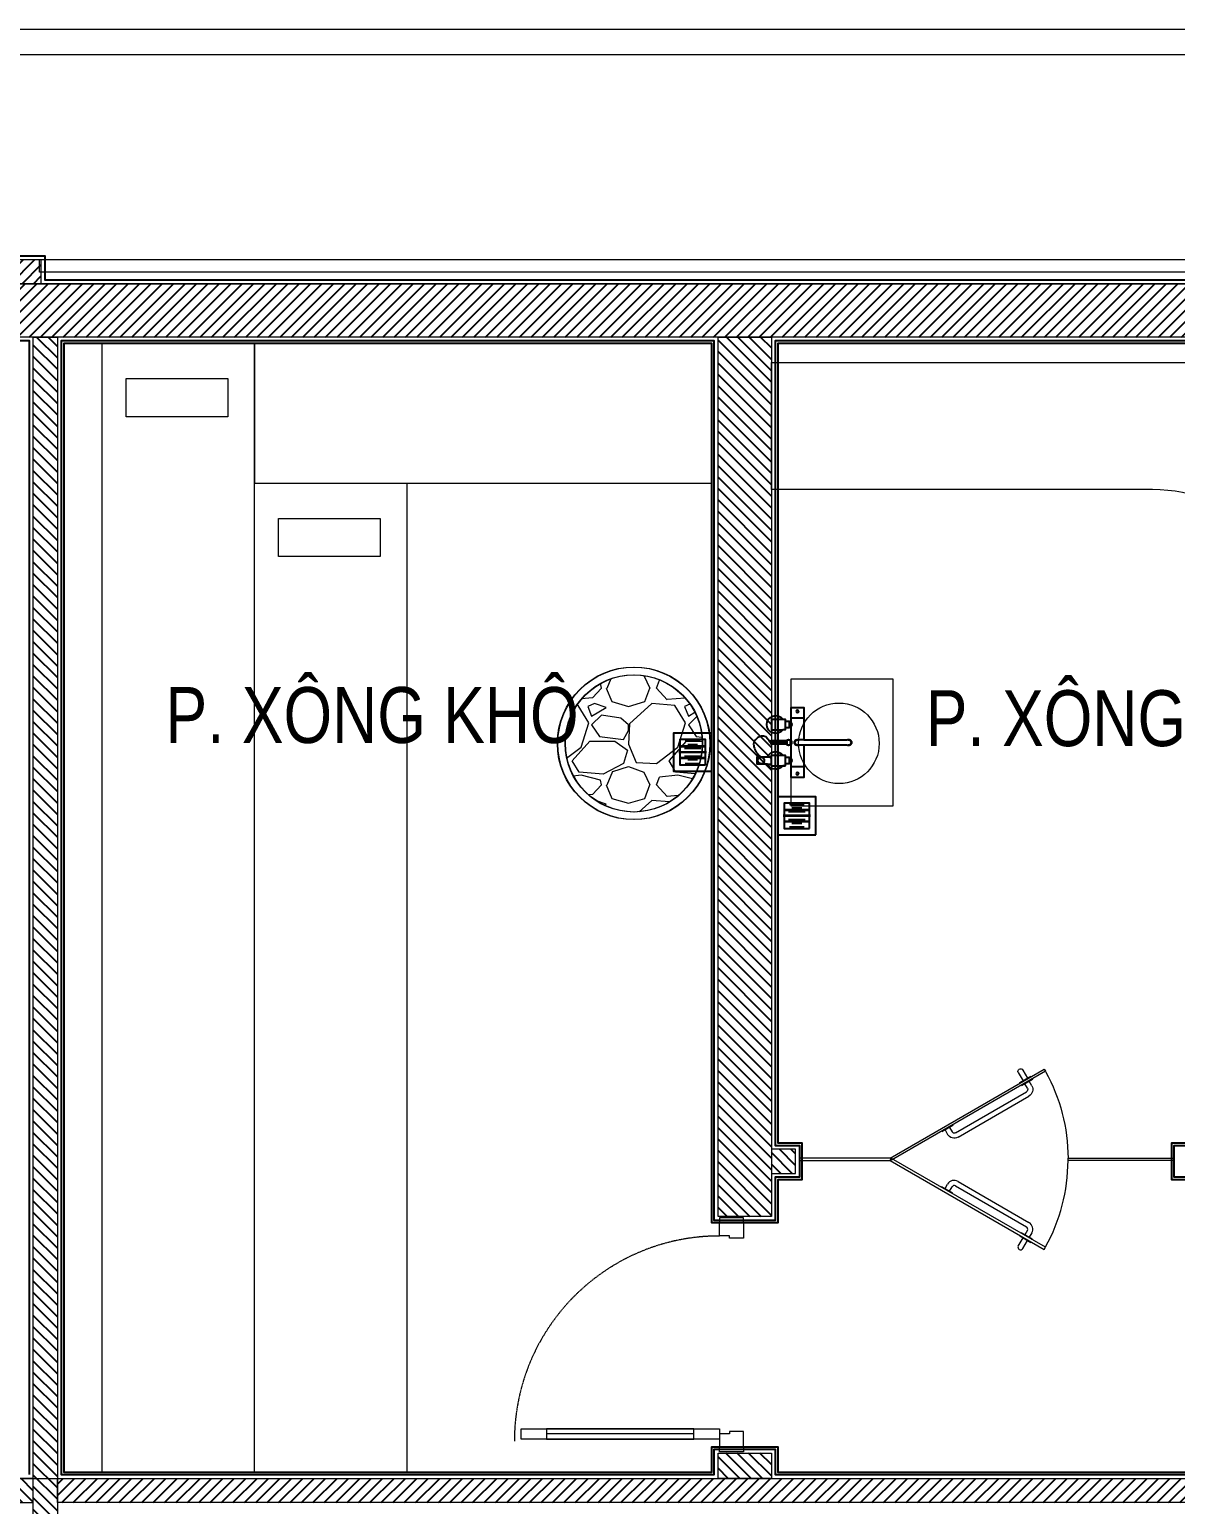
# Model space of a CAD drawing. Header units: millimetres. Extents: x -343543 to 400519, y -115663 to 104219.
# Drawn here: x -155558 to -151048, y 14597 to 20400 of the extents above; entities that cross this region are included whole.
import ezdxf
from ezdxf.xclip import XClip

# ---------------------------------------------------------------- set-up
doc = ezdxf.new("R2010")
doc.units = ezdxf.units.MM
doc.header["$XCLIPFRAME"] = 0
doc.linetypes.add('XREF MAT BANG TUONG XAY$0$01.Xref _MB T1$0$HIDDEN', pattern=[9.525, 6.35, -3.175])
doc.linetypes.add('XREF MAT BANG TUONG XAY$0$CENTER', pattern=[50.8, 31.75, -6.35, 6.35, -6.35])
doc.layers.get('0').update_dxf_attribs({"color": 231, "lineweight": 0})
for name, color, linetype, lineweight in [('A-PATT', 252, 'Continuous', 9), ('A-SYMBOLS', 10, 'Continuous', 13), ('XREF MAT BANG TUONG XAY$0$$1$A-TEXT', 8, 'Continuous', 25), ('XREF MAT BANG TUONG XAY$0$01.Xref _MB T1$0$A-DOOR', 8, 'Continuous', 9), ('XREF MAT BANG TUONG XAY$0$01.Xref _MB T1$0$A-FNSH', 8, 'Continuous', 9), ('XREF MAT BANG TUONG XAY$0$01.Xref _MB T1$0$A-HIDD-LO', 8, 'XREF MAT BANG TUONG XAY$0$01.Xref _MB T1$0$HIDDEN', 9), ('XREF MAT BANG TUONG XAY$0$01.Xref _MB T1$0$A-RAIL', 8, 'Continuous', 9), ('XREF MAT BANG TUONG XAY$0$A-GRID', 8, 'XREF MAT BANG TUONG XAY$0$CENTER', 15), ('XREF MAT BANG TUONG XAY$0$A-WALL-INT', 8, 'Continuous', 9), ('XREF MAT BANG TUONG XAY$0$P-SANRFIM', 8, 'Continuous', 13)]:
    doc.layers.add(name, color=color, linetype=linetype, lineweight=lineweight)
for name, color, linetype in [('XREF MAT BANG TUONG XAY$0$A-FNSH', 8, 'Continuous'), ('XREF MAT BANG TUONG XAY$0$A-FURN', 8, 'Continuous'), ('XREF MAT BANG TUONG XAY$0$A-FURN @ 50', 8, 'Continuous'), ('XREF MAT BANG TUONG XAY$0$A-FURN @ 75', 8, 'Continuous'), ('XREF MAT BANG TUONG XAY$0$A-PATT', 8, 'Continuous'), ('XREF MAT BANG TUONG XAY$0$FF-FURN', 8, 'Continuous')]:
    doc.layers.add(name, color=color, linetype=linetype)
doc.styles.add('XREF MAT BANG TUONG XAY$0$Arial', font='arial.ttf', dxfattribs={"width": 0.8})
pattern_1 = [(360, (89.1446, 731.1656), (1e-15, 3.175), [])]

# ---------------------------------------------------------------- blocks, each defined once
blk = doc.blocks.new('*U218')
at = {"layer": 'XREF MAT BANG TUONG XAY$0$A-PATT'}
h = blk.add_hatch(dxfattribs=at)
h.set_pattern_fill('ANSI31', color=8, scale=10)
h.set_pattern_definition([(45, (40766.8, -11178.564), (-22.45064, 22.45064), [])])
h.paths.add_polyline_path([(-38.7, 47.5), (5281.3, 47.5), (5281.3, -47.5), (-38.7, -47.5)])
at = {"layer": 'XREF MAT BANG TUONG XAY$0$A-WALL-INT', "color": 8}
blk.add_lwpolyline([(-38.7, 47.5), (5281.3, 47.5), (5281.3, -47.5), (-38.7, -47.5)], close=True, dxfattribs=at)
blk = doc.blocks.new('*U289')
at = {"layer": 'XREF MAT BANG TUONG XAY$0$A-PATT'}
h = blk.add_hatch(dxfattribs=at)
h.set_pattern_fill('ANSI31', color=8, scale=10)
h.set_pattern_definition([(45, (35976.79, -11178.564), (-22.45064, 22.45064), [])])
h.paths.add_polyline_path([(-38.7, 47.5), (491.3, 47.5), (491.3, -47.5), (-38.7, -47.5)])
at = {"layer": 'XREF MAT BANG TUONG XAY$0$A-WALL-INT', "color": 8}
blk.add_lwpolyline([(-38.7, 47.5), (491.3, 47.5), (491.3, -47.5), (-38.7, -47.5)], close=True, dxfattribs=at)
blk = doc.blocks.new('*U283')
at = {"layer": 'XREF MAT BANG TUONG XAY$0$A-PATT'}
h = blk.add_hatch(dxfattribs=at)
h.set_pattern_fill('ANSI31', color=8, scale=10)
h.set_pattern_definition([(45, (38906.79, -11293.564), (-22.45064, 22.45064), [])])
h.paths.add_polyline_path([(-38.7, 47.5), (3421.3, 47.5), (3421.3, -162.5), (-38.7, -162.5)])
at = {"layer": 'XREF MAT BANG TUONG XAY$0$A-WALL-INT', "color": 8}
blk.add_lwpolyline([(-38.7, 47.5), (3421.3, 47.5), (3421.3, -162.5), (-38.7, -162.5)], close=True, dxfattribs=at)
blk = doc.blocks.new('*U232')
at = {"layer": 'XREF MAT BANG TUONG XAY$0$A-PATT'}
h = blk.add_hatch(dxfattribs=at)
h.set_pattern_fill('ANSI31', color=8, scale=10)
h.set_pattern_definition([(45, (41235.113, -11293.564), (-22.45064, 22.45064), [])])
h.paths.add_polyline_path([(-38.7, 47.5), (5749.6, 47.5), (5749.6, -162.5), (-38.7, -162.5)])
at = {"layer": 'XREF MAT BANG TUONG XAY$0$A-WALL-INT', "color": 8}
blk.add_lwpolyline([(-38.7, 47.5), (5749.6, 47.5), (5749.6, -162.5), (-38.7, -162.5)], close=True, dxfattribs=at)
blk = doc.blocks.new('*U233')
at = {"layer": 'XREF MAT BANG TUONG XAY$0$A-PATT'}
h = blk.add_hatch(dxfattribs=at)
h.set_pattern_fill('ANSI31', color=8, scale=10)
h.set_pattern_definition([(45, (35750.103, -11178.564), (-22.45064, 22.45064), [])])
h.paths.add_polyline_path([(-38.7, 47.5), (264.6, 47.5), (264.6, -47.5), (-38.7, -47.5)])
at = {"layer": 'XREF MAT BANG TUONG XAY$0$A-WALL-INT', "color": 8}
blk.add_lwpolyline([(-38.7, 47.5), (264.6, 47.5), (264.6, -47.5), (-38.7, -47.5)], close=True, dxfattribs=at)
blk = doc.blocks.new('*U279')
at = {"layer": 'XREF MAT BANG TUONG XAY$0$A-PATT'}
h = blk.add_hatch(dxfattribs=at)
h.set_pattern_fill('ANSI31', color=8, scale=10)
h.set_pattern_definition([(45, (43311.79, -11178.564), (-22.45064, 22.45064), [])])
h.paths.add_polyline_path([(-38.7, 47.5), (7826.3, 47.5), (7826.3, -47.5), (-38.7, -47.5)])
at = {"layer": 'XREF MAT BANG TUONG XAY$0$A-WALL-INT', "color": 8}
blk.add_lwpolyline([(-38.7, 47.5), (7826.3, 47.5), (7826.3, -47.5), (-38.7, -47.5)], close=True, dxfattribs=at)
blk = doc.blocks.new('*U236')
at = {"layer": 'XREF MAT BANG TUONG XAY$0$A-PATT'}
h = blk.add_hatch(dxfattribs=at)
h.set_pattern_fill('ANSI31', color=8, scale=10)
h.set_pattern_definition([(45, (35546.79, -11293.564), (-22.45064, 22.45064), [])])
h.paths.add_polyline_path([(-38.7, 47.5), (61.3, 47.5), (61.3, -162.5), (-38.7, -162.5)])
at = {"layer": 'XREF MAT BANG TUONG XAY$0$A-WALL-INT', "color": 8}
blk.add_lwpolyline([(-38.7, 47.5), (61.3, 47.5), (61.3, -162.5), (-38.7, -162.5)], close=True, dxfattribs=at)
blk = doc.blocks.new('XREF MAT BANG TUONG XAY$0$00.xref_IKIGAI_Truc')
at = {"layer": 'XREF MAT BANG TUONG XAY$0$A-GRID', "color": 8, "ltscale": 20}
for points in [[(-2907.5, 19400), (42750, 19400)], [(-2907.5, 14700), (42750, 14700)]]:
    blk.add_lwpolyline(points, dxfattribs=at)
blk = doc.blocks.new('*U109')
at = {"color": 8}
for p, q in [((-324.2, -4.2), (-319.2, 4.5)), ((287.1, -345.5), (-319.2, 4.5)), ((-324.2, -4.2), (282.1, -354.2)), ((-121, -107.2), (-122.2, -109.2)), ((-77.7, -132.2), (-121, -107.2)), ((-108, -114.7), (-98, -97.2)), ((-90.7, -124.7), (-80.6, -107.2)), ((-67, -103.6), (212.2, -264.9)), ((-57, -86.2), (222.3, -247.6)), ((-78.9, -134.2), (-77.7, -132.2)), ((192.9, -288.4), (191.7, -290.5)), ((236.2, -313.4), (192.9, -288.4)), ((215.9, -278.6), (205.9, -295.9)), ((233.2, -288.6), (223.2, -305.9)), ((180.2, -340.3), (198.7, -308.4)), ((186.7, -299.1), (185.7, -300.9)), ((185.7, -300.9), (229, -325.9)), ((197.5, -350.3), (216, -318.4)), ((229, -325.9), (230, -324.1)), ((235, -315.5), (236.2, -313.4)), ((282.1, -354.2), (287.1, -345.5))]:
    blk.add_line(p, q, dxfattribs=at)
at = {"color": 8, "ltscale": 0.25}
blk.add_arc((-324.2, -4.2), 700, 330.95497, 0, dxfattribs=at)
at = {"color": 8}
for centre, radius, start, end in [((-72, -112.2), 30, 59.96939, 149.96939), ((-72, -112.2), 10, 59.96939, 149.96939), ((207.2, -273.6), 10, 329.96939, 59.96939), ((207.2, -273.6), 30, 329.96939, 59.96939), ((188.8, -345.3), 10, 149.96939, 329.96939)]:
    blk.add_arc(centre, radius, start, end, dxfattribs=at)
blk = doc.blocks.new('*U282')
at = {"color": 8}
blk.add_line((70, 100), (70, 680), dxfattribs=at)
for points in [[(50, 0), (50, 780), (90, 780), (90, 0)], [(50, 100), (90, 100), (90, 680), (50, 680)], [(20, -95), (80, -95), (80, -40), (70, -40), (70, 0), (20, 0)], [(900, -95), (840, -95), (840, -40), (850, -40), (850, 0), (900, 0)]]:
    blk.add_lwpolyline(points, close=True, dxfattribs=at)
at = {"layer": 'XREF MAT BANG TUONG XAY$0$01.Xref _MB T1$0$A-FNSH', "color": 8}
for points in [[(20, -95), (0, -95), (0, 0), (20, 0)], [(900, -95), (920, -95), (920, 0), (900, 0)]]:
    blk.add_lwpolyline(points, close=True, dxfattribs=at)
at = {"layer": 'XREF MAT BANG TUONG XAY$0$01.Xref _MB T1$0$A-HIDD-LO', "color": 8, "ltscale": 0.3}
blk.add_arc((42, 0), 806.7, 360, 90, dxfattribs=at)
blk = doc.blocks.new('XREF MAT BANG TUONG XAY$0$YLD.Studio-04-116')
at = {"layer": 'XREF MAT BANG TUONG XAY$0$FF-FURN'}
h = blk.add_hatch(dxfattribs=at)
h.set_pattern_fill('ANSI31,_O', color=8, angle=-45)
h.set_pattern_definition(pattern_1)
h.paths.add_polyline_path([(7.2, -43.3), (7.2, -8.8), (-7.2, -8.8), (-7.2, -43.3)])
h.paths.add_polyline_path([(7.2, -8.8), (7.2, 0), (-7.2, 0), (-7.2, -8.8)])
h = blk.add_hatch(dxfattribs=at)
h.set_pattern_fill('ANSI31,_O', color=8, angle=-45)
h.set_pattern_definition(pattern_1)
h.paths.add_polyline_path([(-7.2, -50.4), (-7.2, -61.3), (7.2, -61.3), (7.2, -50.4)])
at = {"layer": 'XREF MAT BANG TUONG XAY$0$FF-FURN', "color": 8}
for p, q in [((56, 14.1), (56, -1.5)), ((85.3, 14.1), (85.3, -1.5)), ((-91.2, -1.5), (-91.2, -46)), ((-91.2, -1.5), (-50.1, -1.5)), ((-83.4, -55.6), (-57.8, -55.6)), ((-50.1, -1.5), (-50.1, -46)), ((-7.2, -43.3), (7.2, -43.3)), ((-7.2, -50.4), (7.2, -50.4)), ((50.1, -1.5), (50.1, -55.6)), ((91.2, -1.5), (50.1, -1.5)), ((57.8, -55.6), (83.4, -55.6)), ((91.2, -1.5), (91.2, -55.6)), ((-95.2, -128.8), (-95.2, -78.8)), ((-77.5, -71.3), (-63.7, -71.3)), ((-10, -128.8), (-10, -103.8)), ((-9.1, -73.7), (-9.1, -62.6)), ((-7.2, -61.3), (7.2, -61.3)), ((-6.9, -74.9), (6.9, -74.9)), ((-6.9, -78.8), (-6.9, -74.9)), ((6.9, -78.8), (6.9, -74.9)), ((9.1, -62.6), (9.1, -73.7)), ((10, -128.8), (10, -103.8)), ((63.7, -71.3), (77.5, -71.3)), ((95.2, -128.8), (95.2, -78.8))]:
    blk.add_line(p, q, dxfattribs=at)
blk.add_lwpolyline([(10, -128.8), (137.5, -128.8), (137.5, -78.8), (77.5, -78.8), (77.5, -71.3), (83.4, -71.3), (83.4, -55.6), (91.2, -55.6), (91.2, -46, 0.573289), (85.3, 14.1), (85.3, 54.3), (56, 54.3), (56, 46.1), (59.4, 46.1, 0.219245), (58.4, 35.3), (56, 35.3), (56, 14.1, 0.573289), (50.1, -46), (50.1, -55.6), (57.8, -55.6), (57.8, -71.3), (63.7, -71.3), (63.7, -78.8), (6.9, -78.8), (6.9, -74.9), (9.1, -74.9), (9.1, -73.7, 0.424198), (9.1, -62.6), (9.1, -61.3), (7.2, -61.3), (7.2, 0), (-7.2, 0), (-7.2, -61.3), (-9.1, -61.3), (-9.1, -62.6, 0.424198), (-9.1, -73.7), (-9.1, -74.9), (-6.9, -74.9), (-6.9, -78.8), (-63.7, -78.8), (-63.7, -71.3), (-57.8, -71.3), (-57.8, -55.6), (-50.1, -55.6), (-50.1, -46, 3.076925), (-91.2, -46), (-91.2, -55.6), (-83.4, -55.6), (-83.4, -71.3), (-77.5, -71.3), (-77.5, -78.8), (-137.5, -78.8), (-137.5, -128.8), (-10, -128.8), (-10, -298.6, 1.8407), (10, -298.6)], format="xyb", close=True, dxfattribs=at)
blk.add_lwpolyline([(-6.9, -78.8), (-63.7, -78.8)], dxfattribs=at)
for centre in [(-122.9, -103.8), (122.9, -103.8)]:
    blk.add_circle(centre, 4.74, dxfattribs=at)
for centre, radius, start, end in [((70.6, 39.6), 13, 199.6898, 150.22512), ((-70.6, -70.3), 10.9, 230.84605, 309.15395), ((0, -103.8), 11.9, 327.02795, 212.97205), ((0, -103.8), 10, 0, 180), ((0, -67.5), 13.2, 238.413, 301.587), ((70.6, -70.3), 10.9, 230.84605, 309.15395), ((0, -305.1), 10, 180, 0)]:
    blk.add_arc(centre, radius, start, end, dxfattribs=at)
blk.add_open_spline([(4.3, 0), (4.8, -1.1), (-28.2, 19.6), (-27.2, 43.4), (-2, 76.1), (35.7, 62.2), (52, 46.8), (57.6, 39.6)], degree=3, knots=[2.666644, 2.666644, 2.666644, 2.666644, 20.09129, 54.458927, 83.569193, 125.299148, 152.615154, 152.615154, 152.615154, 152.615154], dxfattribs=at)
blk = doc.blocks.new('XREF MAT BANG TUONG XAY$0$Drain')
at = {"color": 8}
blk.add_lwpolyline([(-1.2, -1.2), (1.2, -1.2), (1.2, 1.2), (-1.2, 1.2)], close=True, dxfattribs=at)
at = {"color": 8, "const_width": 0.16}
for points in [[(0, 0.873), (0, -0.873)], [(-0.731, 0.478), (-0.731, -0.478)], [(-0.365, 0.793), (-0.365, -0.793)], [(0.365, 0.793), (0.365, -0.793)], [(0.731, 0.478), (0.731, -0.478)]]:
    blk.add_lwpolyline(points, dxfattribs=at)
blk = doc.blocks.new('*U3482')
at = {"layer": 'XREF MAT BANG TUONG XAY$0$A-FURN @ 50', "color": 8, "xscale": 41.66666666666667, "yscale": 41.66666666666667, "zscale": 41.66666666666667, "rotation": 90.00000000000001}
blk.add_blockref('XREF MAT BANG TUONG XAY$0$Drain', (28795, 17307), dxfattribs=at)
at = {"layer": 'XREF MAT BANG TUONG XAY$0$A-FURN @ 75', "color": 8, "xscale": 62.50000000000001, "yscale": 62.50000000000001, "zscale": 62.50000000000001, "rotation": 90.00000000000001}
blk.add_blockref('XREF MAT BANG TUONG XAY$0$Drain', (28795, 17307), dxfattribs=at)
blk = doc.blocks.new('*U3483')
at = {"layer": 'XREF MAT BANG TUONG XAY$0$A-FURN @ 50', "color": 8, "xscale": 41.66666666666667, "yscale": 41.66666666666667, "zscale": 41.66666666666667, "rotation": 90.00000000000001}
blk.add_blockref('XREF MAT BANG TUONG XAY$0$Drain', (28385, 17557), dxfattribs=at)
at = {"layer": 'XREF MAT BANG TUONG XAY$0$A-FURN @ 75', "color": 8, "xscale": 62.50000000000001, "yscale": 62.50000000000001, "zscale": 62.50000000000001, "rotation": 90.00000000000001}
blk.add_blockref('XREF MAT BANG TUONG XAY$0$Drain', (28385, 17557), dxfattribs=at)
blk = doc.blocks.new('XREF MAT BANG TUONG XAY$0$xref_IKIGAI_Cot')
at = {"layer": 'XREF MAT BANG TUONG XAY$0$A-GRID', "color": 8, "ltscale": 20}
for points in [[(-2907.5, 19400), (42750, 19400)], [(-2907.5, 14700), (42750, 14700)]]:
    blk.add_lwpolyline(points, dxfattribs=at)
blk = doc.blocks.new('*U285')
at = {"layer": 'XREF MAT BANG TUONG XAY$0$A-PATT'}
h = blk.add_hatch(dxfattribs=at)
h.set_pattern_fill('ANSI31', color=8, scale=10)
h.set_pattern_definition([(45, (35541.79, -11178.564), (-22.45064, 22.45064), [])])
h.paths.add_polyline_path([(-38.7, 47.5), (56.3, 47.5), (56.3, -47.5), (-38.7, -47.5)])
at = {"layer": 'XREF MAT BANG TUONG XAY$0$A-WALL-INT', "color": 8}
blk.add_lwpolyline([(-38.7, 47.5), (56.3, 47.5), (56.3, -47.5), (-38.7, -47.5)], close=True, dxfattribs=at)
blk = doc.blocks.new('XREF MAT BANG NOI THAT')
h = blk.add_hatch()
h.set_pattern_fill('GRAVEL', color=8, scale=15)
h.set_pattern_definition([(228.0127875, (-413533.12, -126211.106), (-3048.0000002, -3428.9999998), [51.25822, -5074.57255]), (184.969741, (-413567.41, -126249.206), (4571.9999982, 381.0000217), [87.9607, -8708.10733]), (132.510447, (-413655.04, -126256.826), (3810.0000016, -4190.9999985), [62.02223, -6140.20842]), (267.273689, (-413803.63, -126352.076), (381.0000008, 7619.99999996), [80.10068, -7929.9656]), (292.833654, (-413807.44, -126432.086), (-1905.00000016, 4571.9999999), [78.54505, -7775.97116]), (357.273689, (-413776.96, -126504.476), (-7619.99999996, 381.0000008), [80.10068, -7929.9656]), (37.6942405, (-413696.95, -126508.286), (-4952.9999998, -3810.0000003), [105.92905, -10486.9673]), (72.2553284, (-413613.13, -126443.516), (2667.0000007, 8381.99999977), [100.00793, -9900.7885]), (121.4295656, (-413582.65, -126348.266), (-3048.0000004, 4952.9999997), [80.37195, -7956.83185]), (175.236358, (-413624.56, -126279.686), (4191, -381.0000007), [91.757, -4496.09054]), (222.3974378, (-413716, -126272.066), (-4571.99999985, -4191.00000016), [118.6617, -11747.51588]), (138.814075, (-413426.44, -126355.886), (-2666.9999998, 2286.0000002), [40.50068, -4009.58487]), (171.4692344, (-413456.92, -126329.216), (4953.0000001, -761.9999991), [77.0523, -7628.19585]), (225, (-413533.12, -126317.79), (-5e-14, -381), [53.8814, -484.93397]), (203.19859, (-413559.79, -126272.066), (1905, 762), [29.0162, -2872.59336]), (291.80141, (-413586.46, -126283.496), (-381, 1143), [41.03484, -2010.71295]), (30.963757, (-413571.22, -126321.596), (1143, 762), [66.64795, -2154.94472]), (161.56505, (-413514.07, -126287.31), (762, -381), [48.19307, -1156.63472]), (16.3895403, (-413807.44, -126283.496), (3810, 1143), [67.5132, -6683.824]), (70.346176, (-413742.67, -126264.446), (-1524.0000001, -4191), [56.63984, -5607.33235]), (293.19859, (-413514.07, -126211.106), (-762, 1905), [58.032, -2843.57754]), (343.6104597, (-413491.21, -126264.446), (-3810.0000001, 1142.9999997), [67.5132, -6683.824]), (339.443955, (-413807.44, -126519.716), (-1905, 762), [65.10528, -3190.16015]), (294.7751406, (-413746.48, -126542.576), (-1905.0000023, 4190.999999), [54.55082, -5400.539]), (66.80141, (-413510.26, -126592.106), (762, 1905), [58.032, -2843.57754]), (17.3540246, (-413487.4, -126538.766), (-4952.9999999, -1524.0000003), [63.8674, -6322.8564]), (69.443955, (-413696.95, -126592.106), (-762, -1905), [32.55264, -3222.7128]), (101.309932, (-413533.12, -126592.11), (-381, 1524), [19.4272, -1923.29924]), (165.963757, (-413536.93, -126573.06), (1143, -381), [78.54506, -1492.3582]), (186.009006, (-413613.13, -126554.006), (3810, 381.0000002), [72.79005, -7206.20473]), (303.690068, (-413571.22, -126355.89), (-381, 762), [54.94858, -1318.76645]), (353.1572266, (-413540.74, -126401.606), (6477.00000004, -761.99999966), [95.9335, -9497.40136]), (60.945396, (-413445.49, -126413.036), (-1524, -2667), [39.22624, -3883.40885]), (90, (-413426.44, -126378.75), (-381, 381), [22.86, -358.14]), (120.256437, (-413620.75, -126542.576), (1523.9999998, -2667.0000001), [52.93004, -5240.09112]), (48.0127875, (-413647.42, -126496.856), (3048.0000003, 3428.9999998), [102.51643, -5023.31433]), (0, (-413578.84, -126420.66), (381, 381), [99.06, -281.94]), (325.3048465, (-413479.78, -126420.656), (3810.0000014, -2666.999998), [60.24143, -5963.8975]), (254.054604, (-413430.25, -126454.946), (-381, -1524), [55.47436, -2718.2475]), (207.6459754, (-413445.49, -126508.286), (-7239.00000027, -3809.9999995), [90.32176, -8941.86966]), (175.4260787, (-413525.5, -126550.196), (-4953, 381), [95.55442, -9459.87697])])
edge = h.paths.add_edge_path()
edge.add_arc((28152.6, 17591.7), 270, 0, 360)
at = {"color": 8}
for points in [[(25910, 19165), (26060, 19165), (26060, 14725), (25910, 14725)], [(26660, 19165), (26060, 19165), (26060, 14725), (26660, 14725)], [(28460, 19165), (26660, 19165), (26660, 18615), (28460, 18615)], [(26155.5, 19026.8), (26555.5, 19026.8), (26555.5, 18876.8), (26155.5, 18876.8)], [(26660, 18615), (27260, 18615), (27260, 14725), (26660, 14725)], [(26755.5, 18476.8), (27155.5, 18476.8), (27155.5, 18326.8), (26755.5, 18326.8)], [(28772.8, 17845.2), (29172.8, 17845.2), (29172.8, 17345.2), (28772.8, 17345.2)]]:
    blk.add_lwpolyline(points, close=True, dxfattribs=at)
for centre, radius in [((28152.6, 17591.7), 300), ((28154.2, 17591.7), 300), ((28152.6, 17591.7), 270), ((28154.2, 17591.7), 270), ((28960.3, 17591.7), 158.5)]:
    blk.add_circle(centre, radius, dxfattribs=at)
blk = doc.blocks.new('01.Xref _MB T1')
at = {"color": 8}
blk.add_lwpolyline([(39999.98286, 2999.99997), (40000.00012, 19400), (-0.00011, 19399.99891), (0.00011, 2999.99997), (8394.99073, 2999.9999), (8394.99073, -99.99996), (31605.0109, -99.99952), (31605.0109, 3000.00035)], close=True, dxfattribs=at)
at = {"layer": 'XREF MAT BANG TUONG XAY$0$01.Xref _MB T1$0$A-DOOR', "color": 8}
for points in [[(29164.89654, 15960.49993), (28804.99193, 15960.49988), (28804.99193, 15950.49988), (29164.89654, 15950.49993)], [(29861.99193, 15960.49993), (30280.06332, 15960.49988), (30280.06332, 15950.49988), (29861.99193, 15950.49993)]]:
    blk.add_lwpolyline(points, close=True, dxfattribs=at)
at = {"layer": 'XREF MAT BANG TUONG XAY$0$01.Xref _MB T1$0$A-FNSH', "color": 8}
for points in [[(31714.99073, 1999.99999), (41000, 1999.99998), (41000.00012, 20399.99968), (25516.68715, 20400.0078)], [(40900, 9194.99984), (40900.00012, 20299.99973), (25616.68709, 20300.00774), (25616.68709, 19495)]]:
    blk.add_lwpolyline(points, dxfattribs=at)
at = {"layer": 'XREF MAT BANG TUONG XAY$0$01.Xref _MB T1$0$A-RAIL', "color": 8}
blk.add_lwpolyline([(31220.00015, 19494.99885), (31220.00015, 19444.99885), (25815.00015, 19444.9993), (25815.00015, 19494.9993)], close=True, dxfattribs=at)
at = {"layer": 'XREF MAT BANG TUONG XAY$0$A-FNSH', "color": 8}
for points in [[(25774.99876, 14714.99978), (25775.00406, 19174.99957), (25501.68818, 19174.99872)], [(25501.68818, 19509.9993), (25835.00134, 19509.9993), (25835.00135, 19414.99916), (32455.00149, 19415.00765)], [(31620.00137, 15885.00022), (30280.06332, 15884.99914), (30280.06332, 16009.99923), (31380.00126, 16009.9928)], [(31290.01134, 19174.99915), (28710.00141, 19174.99903), (28710.00141, 16010.00022), (28804.99193, 16010.00022), (28804.99193, 15885.00022), (28710.00141, 15885.00022), (28710.00141, 15714.99996), (28470.00141, 15714.99996), (28470.00141, 19174.99915), (25900.00141, 19174.99915), (25900.00141, 14714.99999), (28470.00148, 14714.99999), (28470.00141, 14814.99997), (28710.00138, 14814.99997), (28710.00143, 14715.00011), (31620.01073, 14715.00011)], [(31630.00134, 15875.00023), (30270.06332, 15874.99913), (30270.06332, 16019.99929), (31370.00124, 16019.99286)], [(31280.01134, 19164.99915), (28720.00141, 19164.99904), (28720.00141, 16020.00022), (28814.99193, 16020.00022), (28814.99193, 15875.00022), (28720.00141, 15875.00022), (28720.00141, 15704.99996), (28460.00141, 15704.99996), (28460.00141, 19164.99915), (25910.00141, 19164.99915), (25910.00141, 14724.99999), (28460.00147, 14724.99999), (28460.00141, 14824.99997), (28720.00137, 14824.99997), (28720.00143, 14725.00011), (31630.01076, 14725.00011)]]:
    blk.add_lwpolyline(points, dxfattribs=at)
at = {"layer": 'XREF MAT BANG TUONG XAY$0$P-SANRFIM', "color": 8}
blk.add_lwpolyline([(28694.99193, 19089.99915), (31295.01049, 19089.99915), (31295.01049, 15995.00022), (30794.99784, 15994.99992), (30794.99784, 17989.99908, 0.4142135681), (30194.99783, 18589.99908), (28694.99193, 18589.99905)], format="xyb", close=True, dxfattribs=at)
at = {"color": 8}
blk.add_blockref('XREF MAT BANG TUONG XAY$0$00.xref_IKIGAI_Truc', (0.00011, 0), dxfattribs=at)
ref = blk.add_blockref('XREF MAT BANG TUONG XAY$0$xref_IKIGAI_Cot', (-0.00927, -0.00001), dxfattribs=at)
XClip(ref).set_block_clipping_path([(-1610.3425959283, -2225.6693134198), (41829.1295208634, 21555.8819575264)])
at = {"color": 8, "xscale": -1, "rotation": 90}
blk.add_blockref('XREF MAT BANG TUONG XAY$0$YLD.Studio-04-116', (28693.51695, 17595.17229), dxfattribs=at)
at = {"layer": 'XREF MAT BANG TUONG XAY$0$01.Xref _MB T1$0$A-DOOR', "color": 8, "xscale": -1, "rotation": 180}
blk.add_blockref('*U109', (29486.17359, 15956.313), dxfattribs=at)
at = {"layer": 'XREF MAT BANG TUONG XAY$0$01.Xref _MB T1$0$A-DOOR', "color": 8}
blk.add_blockref('*U109', (29486.17359, 15954.68687), dxfattribs=at)
at = {"layer": 'XREF MAT BANG TUONG XAY$0$01.Xref _MB T1$0$A-DOOR', "color": 8, "extrusion": (-1.42352e-14, 2.81943e-13, -1), "xscale": -1, "zscale": -1, "rotation": 269.9999623331528}
blk.add_blockref('*U282', (-28490.00005, 14805, 0), dxfattribs=at)
at = {"layer": 'XREF MAT BANG TUONG XAY$0$A-FURN', "color": 8}
for name, p, rotation in [('*U233', (25781.29355, 19447.5), 180), ('*U232', (31266.30332, 19237.49914), 180), ('*U279', (25837.49193, 11363.6983), 90.00000000000001), ('*U283', (28532.49193, 15768.69827), 90.00000000000001), ('*U236', (28532.50133, 14738.6983), 90.00000000000001), ('*U218', (31166.30289, 14652.5), 180)]:
    blk.add_blockref(name, p, dxfattribs=dict(at, rotation=rotation))
at = {"layer": 'XREF MAT BANG TUONG XAY$0$A-FURN', "linetype": 'Continuous'}
for name in ['*U3483', '*U3482']:
    blk.add_blockref(name, (0, 0), dxfattribs=at)
at = {"layer": 'XREF MAT BANG TUONG XAY$0$A-FURN', "color": 8, "xscale": -1, "rotation": 180}
for name, p in [('*U285', (28733.69024, 15947.50022)), ('*U289', (25298.69033, 14652.49999))]:
    blk.add_blockref(name, p, dxfattribs=at)
at = {"layer": 'XREF MAT BANG TUONG XAY$0$$1$A-TEXT', "color": 8, "style": 'XREF MAT BANG TUONG XAY$0$Arial', "width": 0.8}
for s, p in [('P. XÔNG KHÔ', (26310.30946, 17593.23442)), ('P. XÔNG ƯỚT', (29302.09988, 17580.76839, 0))]:
    blk.add_text(s, height=220, dxfattribs=at).set_placement(p)
at = {"layer": 'A-PATT', "color": 8}
blk.add_blockref('XREF MAT BANG NOI THAT', (0, 0), dxfattribs=at)

msp = doc.modelspace()

# ---------------------------------------------------------------- block references
at = {"layer": 'A-SYMBOLS'}
msp.add_blockref('01.Xref _MB T1', (-181333.1, 0), dxfattribs=at)

doc.saveas('drawing.dxf')
